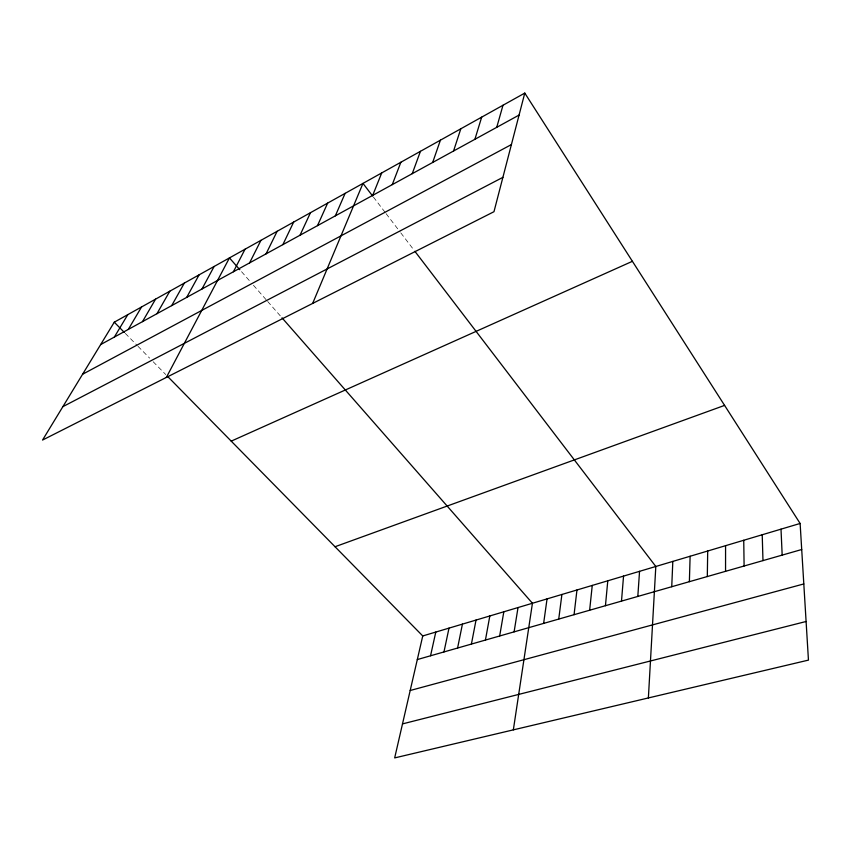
<?xml version="1.0" encoding="UTF-8"?>
<svg xmlns="http://www.w3.org/2000/svg" width="851" height="851" viewBox="0 0 851 851"><rect width="100%" height="100%" fill="white"/><g stroke="black" fill="none" stroke-linecap="round" stroke-linejoin="round"><path stroke-width="0.64" stroke-dasharray="4.25 3.19" d="M125.31 333.401L137.107 345.4M138.011 346.325L149.638 358.143M153.169 361.739L165.764 374.557M241.546 271.692L250.077 281.415M253.46 285.276L266.852 300.541M267.682 301.488L281.16 316.849M373.408 197.049L385.301 212.601M386.077 213.633L400.066 231.919M400.832 232.919L414.086 250.258"/><path stroke-width="1.28" d="M725.552 571.319L725.573 545.682M707.309 576.542L707.702 551.012M689.374 581.68L690.118 556.256M671.737 586.733L672.822 561.405M648.377 697.948L655.813 566.479L414.873 251.3M637.814 596.445L639.548 571.329M621.496 601.114L623.549 576.095M605.444 605.71L607.784 580.797M589.637 610.231L592.253 585.424M574.063 614.688L576.967 589.977M558.735 619.081L561.905 594.466M543.629 623.4L547.055 598.891M513.344 729.86L532.439 603.253L282.011 317.827M514.1 631.857L518.025 607.55M499.665 635.995L503.824 611.784M485.432 640.058L489.825 615.954M471.411 644.079L476.028 620.071M457.593 648.037L462.423 624.123M443.967 651.93L449.009 628.123M430.542 655.781L435.786 632.07M167.604 376.429L422.745 635.952L394.673 757.911L808.45 660.11L800.121 523.461L524.78 93.089L114.279 322.189L42.55 440.052L493.974 211.708L524.78 93.089M496.739 127.331L502.994 105.247M474.901 139.309L481.677 117.14M453.551 151.021L460.816 128.778M432.67 162.467L440.414 140.17M412.246 173.678L420.437 151.318M392.258 184.635L400.874 162.233M372.695 195.368L381.727 172.923M312.647 303.435L362.973 183.391L372.61 196.007M335.337 215.856L345.123 193.347M317.497 225.643L327.635 203.112M300.009 235.238L310.477 212.686M282.872 244.641L293.648 222.079M266.065 253.864L277.139 231.291M249.577 262.906L260.949 240.333M233.397 271.777L245.045 249.205M166.36 377.418L229.451 257.906L239.812 269.724M201.964 289.01L214.133 266.459M186.688 297.393L199.091 274.852M171.689 305.626L184.327 283.096M156.956 313.7L169.817 291.191M142.5 321.635L155.563 299.148M128.299 329.422L141.564 306.956M114.342 337.081L127.799 314.636M100.641 344.591L519.067 115.076M82.59 374.249L511.408 144.574M62.878 406.65L502.909 177.338M231.227 441.137L632.399 261.31M335.039 546.736L724.584 405.395M422.745 635.952L800.121 523.461M417.309 659.568L801.706 549.523M410.182 690.501L803.801 583.946M402.491 723.903L806.099 621.485M114.279 322.189L124.384 332.464M781.005 529.162L782.175 555.107M762.219 534.758L762.975 560.607M743.742 540.268L744.104 566.011"/></g></svg>
